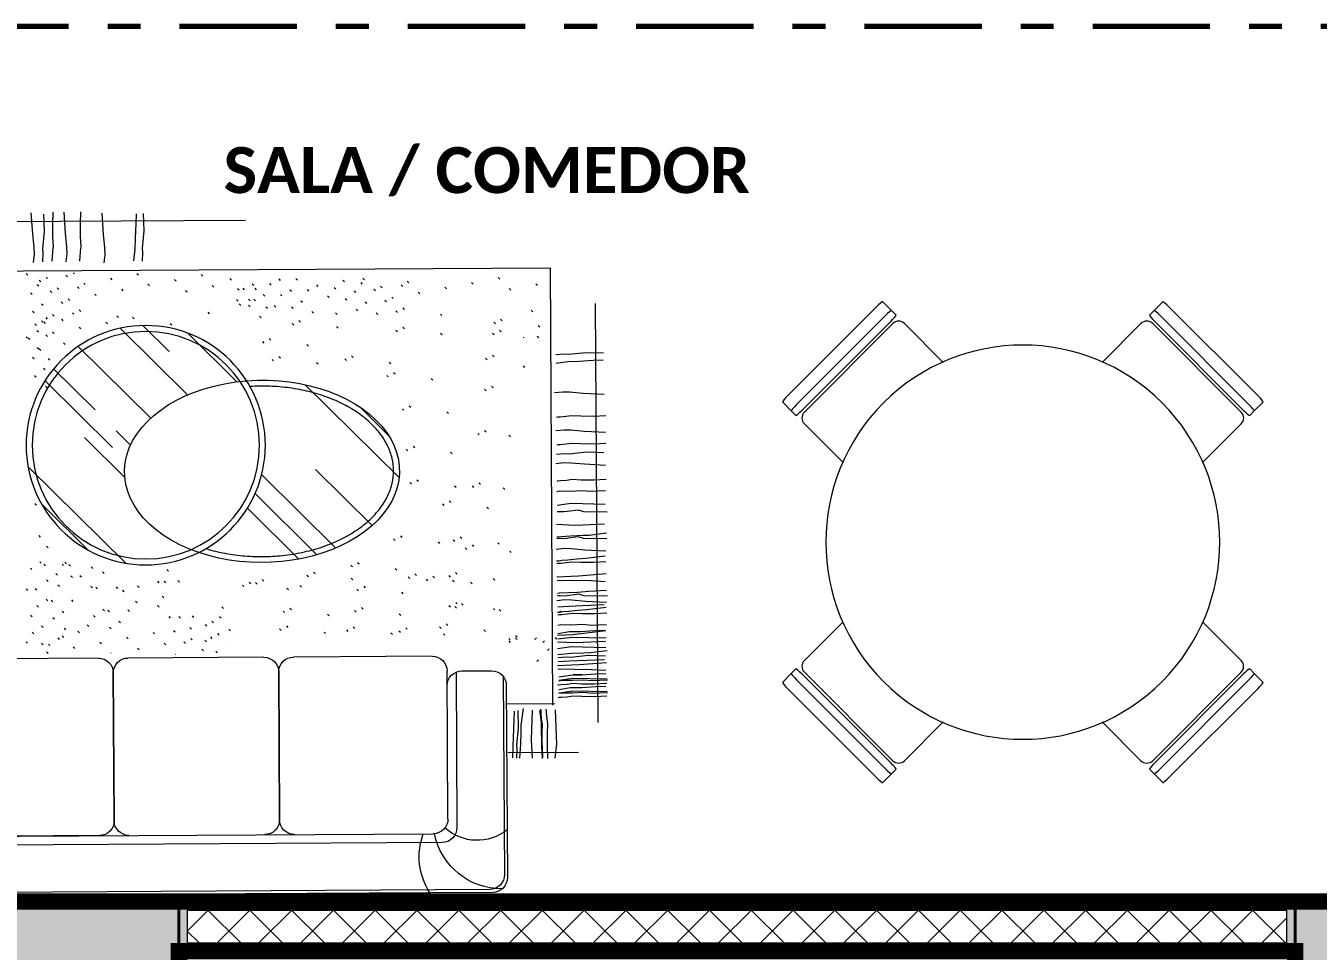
# Model space of a CAD drawing. Header units: metres. Extents: x -144 to 1000, y -717 to 29.
# Drawn here: x 562.195 to 566.131, y -557.42 to -554.603 of the extents above; entities that cross this region are included whole.
import ezdxf

# ---------------------------------------------------------------- set-up
doc = ezdxf.new("R2010")
doc.units = ezdxf.units.M
doc.linetypes.add('basculante modificado', pattern=[0.18, 0.1125, -0.0675])
doc.linetypes.add('Dash Dot 3_16_', pattern=[0.595313, 0.357187, -0.119063, 0, -0.119063])
doc.layers.get('0').update_dxf_attribs({"color": 1})
doc.layers.add('00-MEDICION', color=30, linetype='Continuous')
for name, color, linetype, lineweight in [('A-DETL', 1, 'Continuous', 9), ('A-WALL', 4, 'Continuous', 9), ('G-ANNO-SYMB', 1, 'Continuous', 9), ('G-ANNO-TEXT', 2, 'Continuous', 9), ('G-IMPT', 1, 'Continuous', 9), ('I-FURN', 2, 'Continuous', 9), ('S-COLS', 7, 'Continuous', 9)]:
    doc.layers.add(name, color=color, linetype=linetype, lineweight=lineweight)
doc.layers.add('A-WALL-PATT', color=7, linetype='Continuous', lineweight=35, true_color=0x9c9c9c)
doc.styles.add('Calibri_B', font='calibrib.ttf', dxfattribs={"height": 0.165})

# ---------------------------------------------------------------- blocks, each defined once
blk = doc.blocks.new('JUEGO DE SALA 3 - SALA 3_dwg-332581-Nivel 5')
at = {"layer": 'G-IMPT'}
for p, q in [((-2244.3372, 507.9053), (-2242.9374, 507.9023)), ((-2244.0056, 507.7452), (-2244.0103, 507.7405)), ((-2243.8121, 507.7474), (-2243.8146, 507.7448)), ((-2243.6682, 507.7461), (-2243.673, 507.7413)), ((-2245.2202, 507.7096), (-2245.225, 507.7049)), ((-2245.1056, 507.7285), (-2245.1104, 507.7237)), ((-2245.0245, 507.714), (-2245.0293, 507.7092)), ((-2244.8288, 507.7184), (-2244.8336, 507.7136)), ((-2244.8102, 507.7071), (-2244.815, 507.7023)), ((-2244.7477, 507.7039), (-2244.7525, 507.6991)), ((-2244.6935, 507.7282), (-2244.6982, 507.7234)), ((-2244.6871, 507.7149), (-2244.6919, 507.7101)), ((-2244.6331, 507.7227), (-2244.6379, 507.7179)), ((-2244.552, 507.7082), (-2244.5568, 507.7035)), ((-2244.4899, 507.7276), (-2244.4947, 507.7228)), ((-2244.4374, 507.7271), (-2244.4422, 507.7223)), ((-2244.4088, 507.7131), (-2244.4136, 507.7083)), ((-2244.3563, 507.7126), (-2244.3611, 507.7078)), ((-2244.2886, 507.7286), (-2244.2934, 507.7239)), ((-2244.2347, 507.7075), (-2244.2395, 507.7028)), ((-2244.2013, 507.7409), (-2244.2061, 507.7361)), ((-2244.1202, 507.7264), (-2244.1249, 507.7216)), ((-2244.039, 507.7119), (-2244.0438, 507.7071)), ((-2243.9245, 507.7307), (-2243.9292, 507.726)), ((-2243.8433, 507.7162), (-2243.8481, 507.7115)), ((-2243.8247, 507.705), (-2243.8295, 507.7002)), ((-2243.7891, 507.7405), (-2243.7939, 507.7358)), ((-2243.7288, 507.7351), (-2243.7335, 507.7303)), ((-2243.708, 507.726), (-2243.7128, 507.7213)), ((-2243.7017, 507.7128), (-2243.7065, 507.708)), ((-2245.1391, 507.6952), (-2245.1439, 507.6904)), ((-2244.9434, 507.6995), (-2244.9482, 507.6947)), ((-2244.8623, 507.685), (-2244.8671, 507.6803)), ((-2244.7812, 507.6705), (-2244.786, 507.6658)), ((-2244.7269, 507.6948), (-2244.7317, 507.6901)), ((-2244.6666, 507.6894), (-2244.6714, 507.6846)), ((-2244.6395, 507.667), (-2244.6443, 507.6623)), ((-2244.606, 507.7004), (-2244.6108, 507.6956)), ((-2244.5855, 507.6749), (-2244.5903, 507.6701)), ((-2244.5234, 507.6942), (-2244.5281, 507.6895)), ((-2244.4709, 507.6937), (-2244.4757, 507.689)), ((-2244.4423, 507.6797), (-2244.447, 507.675)), ((-2244.3898, 507.6792), (-2244.3946, 507.6745)), ((-2244.3641, 507.699), (-2244.3689, 507.6942)), ((-2244.3611, 507.6652), (-2244.3659, 507.6605)), ((-2244.3451, 507.6652), (-2244.3499, 507.6604)), ((-2244.3277, 507.6986), (-2244.3324, 507.6938)), ((-2244.3116, 507.6985), (-2244.3164, 507.6937)), ((-2244.3087, 507.6647), (-2244.3135, 507.66)), ((-2244.1536, 507.693), (-2244.1584, 507.6883)), ((-2243.9579, 507.6974), (-2243.9627, 507.6926)), ((-2243.8768, 507.6829), (-2243.8816, 507.6781)), ((-2243.7957, 507.6684), (-2243.8005, 507.6637)), ((-2243.7622, 507.7018), (-2243.767, 507.697)), ((-2243.7415, 507.6927), (-2243.7462, 507.6879)), ((-2243.6811, 507.6873), (-2243.6859, 507.6825)), ((-2245.4051, 506.3735), (-2245.4024, 507.649)), ((-2245.2061, 507.6285), (-2245.2109, 507.6237)), ((-2244.8147, 507.6372), (-2244.8195, 507.6324)), ((-2244.7939, 507.6281), (-2244.7987, 507.6234)), ((-2244.7604, 507.6615), (-2244.7652, 507.6567)), ((-2244.7001, 507.656), (-2244.7049, 507.6513)), ((-2244.673, 507.6337), (-2244.6778, 507.6289)), ((-2244.5379, 507.627), (-2244.5426, 507.6223)), ((-2244.5044, 507.6604), (-2244.5092, 507.6556)), ((-2244.476, 507.6413), (-2244.4808, 507.6366)), ((-2244.4233, 507.6459), (-2244.4281, 507.6411)), ((-2244.398, 507.6424), (-2244.4028, 507.6376)), ((-2244.3453, 507.6469), (-2244.3501, 507.6422)), ((-2244.3165, 507.6512), (-2244.3212, 507.6464)), ((-2244.2206, 507.6264), (-2244.2254, 507.6216)), ((-2243.8292, 507.6351), (-2243.834, 507.6303)), ((-2243.8084, 507.626), (-2243.8132, 507.6213)), ((-2243.7749, 507.6594), (-2243.7797, 507.6546)), ((-2243.7146, 507.6539), (-2243.7194, 507.6492)), ((-2243.6875, 507.6316), (-2243.6923, 507.6268)), ((-2245.1128, 507.6015), (-2245.1175, 507.5967)), ((-2245.092, 507.5925), (-2245.0968, 507.5877)), ((-2244.9293, 507.6183), (-2244.9341, 507.6136)), ((-2244.7336, 507.6227), (-2244.7384, 507.6179)), ((-2244.6098, 507.6232), (-2244.6146, 507.6184)), ((-2244.4986, 507.6002), (-2244.5034, 507.5954)), ((-2244.4778, 507.5911), (-2244.4826, 507.5864)), ((-2244.3787, 507.6136), (-2244.3835, 507.6088)), ((-2244.106, 507.5927), (-2244.1108, 507.5879)), ((-2244.0234, 507.5863), (-2244.1031, 507.5069)), ((-2243.9914, 507.6116), (-2243.9962, 507.6068)), ((-2243.9438, 507.6162), (-2243.9486, 507.6115)), ((-2243.9103, 507.5971), (-2243.9151, 507.5923)), ((-2243.775, 507.6069), (-2243.7797, 507.6021)), ((-2243.7481, 507.6206), (-2243.7529, 507.6158)), ((-2243.7273, 507.6115), (-2243.7321, 507.6068)), ((-2243.721, 507.5983), (-2243.7258, 507.5935)), ((-2243.7146, 507.6014), (-2243.7194, 507.5967)), ((-2243.6938, 507.5924), (-2243.6986, 507.5876)), ((-2245.2274, 507.5826), (-2245.2321, 507.5779)), ((-2245.2238, 507.55), (-2245.2286, 507.5452)), ((-2245.1827, 507.5473), (-2245.1827, 507.5445)), ((-2245.1092, 507.5688), (-2245.114, 507.564)), ((-2245.0884, 507.5598), (-2245.0932, 507.555)), ((-2244.9294, 507.5602), (-2244.9342, 507.5555)), ((-2244.8148, 507.5791), (-2244.8196, 507.5743)), ((-2244.794, 507.57), (-2244.7988, 507.5653)), ((-2244.6132, 507.5813), (-2244.618, 507.5766)), ((-2244.4078, 507.5455), (-2244.4126, 507.5407)), ((-2244.1598, 507.5627), (-2244.309, 507.4141)), ((-2243.9538, 507.5782), (-2244.1583, 507.3745)), ((-2243.8292, 507.5826), (-2243.834, 507.5778)), ((-2243.7481, 507.5681), (-2243.7529, 507.5633)), ((-2243.7273, 507.559), (-2243.7321, 507.5543)), ((-2243.7005, 507.5728), (-2243.7052, 507.568)), ((-2243.6734, 507.5504), (-2243.6782, 507.5457)), ((-2243.667, 507.5536), (-2243.6718, 507.5488)), ((-2244.5224, 507.5267), (-2244.5272, 507.5219)), ((-2244.3871, 507.5365), (-2244.3918, 507.5317)), ((-2243.826, 507.5235), (-2244.046, 507.3044)), ((-2243.7816, 507.5347), (-2243.7864, 507.53)), ((-2243.7069, 507.5171), (-2243.7116, 507.5123)), ((-2243.7005, 507.5202), (-2243.7053, 507.5155)), ((-2245.0876, 507.4925), (-2245.0923, 507.4877)), ((-2245.0668, 507.4834), (-2245.0716, 507.4787)), ((-2244.7733, 507.4727), (-2244.7781, 507.4679)), ((-2244.6587, 507.4916), (-2244.6635, 507.4868)), ((-2244.6379, 507.4825), (-2244.6427, 507.4777)), ((-2244.5516, 507.4722), (-2244.5564, 507.4675)), ((-2244.437, 507.4911), (-2244.4418, 507.4863)), ((-2244.4163, 507.482), (-2244.421, 507.4773)), ((-2243.734, 507.4869), (-2243.7387, 507.4821)), ((-2243.6863, 507.4916), (-2243.6911, 507.4868)), ((-2245.1808, 507.4592), (-2245.1855, 507.4545)), ((-2244.786, 507.441), (-2244.7908, 507.4362)), ((-2244.7652, 507.4319), (-2244.77, 507.4272)), ((-2243.7507, 507.4552), (-2243.8766, 507.3299)), ((-2243.7198, 507.4582), (-2243.7246, 507.4535)), ((-2243.6927, 507.4359), (-2243.6975, 507.4312)), ((-2245.0841, 507.398), (-2245.0889, 507.3933)), ((-2245.0633, 507.389), (-2245.0681, 507.3842)), ((-2244.9006, 507.4221), (-2244.9054, 507.4174)), ((-2244.5169, 507.4046), (-2244.8018, 507.1209)), ((-2243.7244, 507.4194), (-2243.9292, 507.2155)), ((-2243.7262, 507.4026), (-2243.731, 507.3978)), ((-2244.9481, 507.3205), (-2244.9529, 507.3158)), ((-2244.8335, 507.3394), (-2244.8383, 507.3346)), ((-2244.8127, 507.3303), (-2244.8175, 507.3256)), ((-2244.6829, 507.3361), (-2244.7704, 507.2489)), ((-2245.137, 507.2484), (-2245.1418, 507.2437)), ((-2245.0626, 507.2636), (-2245.0674, 507.2588)), ((-2245.0418, 507.2545), (-2245.0466, 507.2498)), ((-2243.9407, 507.266), (-2243.9842, 507.2227)), ((-2243.8438, 507.2464), (-2243.9663, 507.1244)), ((-2244.9592, 507.1971), (-2244.964, 507.1923)), ((-2244.8447, 507.2159), (-2244.8494, 507.2111)), ((-2244.8239, 507.2069), (-2244.8287, 507.2021)), ((-2243.6752, 507.1549), (-2243.9682, 506.8631)), ((-2244.8558, 507.1142), (-2244.8606, 507.1095)), ((-2244.5476, 507.1465), (-2244.7195, 506.9754)), ((-2244.3834, 507.131), (-2244.6083, 506.907)), ((-2245.1192, 507.0886), (-2245.124, 507.0838)), ((-2245.0448, 507.1037), (-2245.0496, 507.099)), ((-2245.024, 507.0947), (-2245.0288, 507.0899)), ((-2244.9704, 507.0954), (-2244.9751, 507.0906)), ((-2244.835, 507.1052), (-2244.8398, 507.1004)), ((-2244.3633, 507.0736), (-2244.5509, 506.8868)), ((-2244.954, 507.049), (-2244.9588, 507.0443)), ((-2244.9333, 507.04), (-2244.938, 507.0352)), ((-2243.713, 507.0437), (-2243.8537, 506.9036)), ((-2243.6925, 507.0463), (-2243.6973, 507.0416)), ((-2245.0686, 507.0302), (-2245.0734, 507.0254)), ((-2244.3398, 507.0293), (-2244.4959, 506.8739)), ((-2245.1016, 506.9213), (-2245.1064, 506.9165)), ((-2244.987, 506.9402), (-2244.9918, 506.9354)), ((-2244.9662, 506.9311), (-2244.971, 506.9263)), ((-2244.9199, 506.9245), (-2244.9246, 506.9198)), ((-2244.8053, 506.9434), (-2244.81, 506.9386)), ((-2244.7845, 506.9343), (-2244.7893, 506.9296)), ((-2243.727, 506.9154), (-2243.7318, 506.9107)), ((-2243.7035, 506.9481), (-2243.7083, 506.9433)), ((-2245.138, 506.896), (-2245.1427, 506.8912)), ((-2245.0234, 506.9148), (-2245.0282, 506.91)), ((-2245.0026, 506.9058), (-2245.0074, 506.901)), ((-2244.7892, 506.8444), (-2244.794, 506.8396)), ((-2244.6746, 506.8632), (-2244.6794, 506.8584)), ((-2244.6538, 506.8542), (-2244.6586, 506.8494)), ((-2244.0933, 506.8433), (-2244.0981, 506.8386)), ((-2243.8977, 506.8368), (-2243.9025, 506.832)), ((-2243.863, 506.8525), (-2243.8678, 506.8477)), ((-2243.7948, 506.8598), (-2243.7996, 506.8551)), ((-2243.783, 506.8665), (-2243.7878, 506.8618)), ((-2243.7744, 506.8612), (-2243.7792, 506.8565)), ((-2243.7186, 506.8611), (-2243.7234, 506.8563)), ((-2243.7062, 506.8686), (-2243.711, 506.8638)), ((-2243.6778, 506.8495), (-2243.6826, 506.8447)), ((-2245.0873, 506.8123), (-2245.092, 506.8075)), ((-2245.0182, 506.8013), (-2245.023, 506.7965)), ((-2244.9727, 506.8312), (-2244.9775, 506.8264)), ((-2244.9637, 506.8084), (-2244.9685, 506.8036)), ((-2244.9519, 506.8221), (-2244.9567, 506.8173)), ((-2244.9036, 506.8201), (-2244.9084, 506.8153)), ((-2244.8829, 506.8111), (-2244.8877, 506.8063)), ((-2244.8491, 506.8273), (-2244.8539, 506.8225)), ((-2244.8283, 506.8182), (-2244.8331, 506.8134)), ((-2244.6548, 506.815), (-2244.6596, 506.8102)), ((-2244.5402, 506.8339), (-2244.545, 506.8291)), ((-2244.5194, 506.8248), (-2244.5242, 506.82)), ((-2244.384, 506.8117), (-2244.3888, 506.807)), ((-2244.3632, 506.8027), (-2244.368, 506.7979)), ((-2244.344, 506.8044), (-2244.3488, 506.7996)), ((-2244.1268, 506.81), (-2244.1316, 506.8052)), ((-2244.0851, 506.8084), (-2244.0899, 506.8036)), ((-2244.0644, 506.8081), (-2244.0692, 506.8033)), ((-2243.8283, 506.8265), (-2243.8331, 506.8217)), ((-2243.8011, 506.825), (-2243.8059, 506.8203)), ((-2243.7614, 506.7976), (-2243.7662, 506.7929)), ((-2243.7551, 506.8324), (-2243.7599, 506.8277)), ((-2243.7267, 506.8134), (-2243.7315, 506.8086)), ((-2244.8075, 506.7718), (-2244.8123, 506.767)), ((-2244.6929, 506.7906), (-2244.6977, 506.7858)), ((-2244.6722, 506.7816), (-2244.6769, 506.7768)), ((-2244.4986, 506.7929), (-2244.5033, 506.7881)), ((-2244.4586, 506.7855), (-2244.4634, 506.7808)), ((-2244.3232, 506.7953), (-2244.328, 506.7906)), ((-2244.0792, 506.7622), (-2244.0839, 506.7574)), ((-2244.004, 506.7939), (-2244.0088, 506.7891)), ((-2243.9577, 506.7807), (-2243.9625, 506.776)), ((-2243.9386, 506.7911), (-2243.9434, 506.7864)), ((-2243.8772, 506.7904), (-2243.882, 506.7856)), ((-2243.8618, 506.7931), (-2243.8665, 506.7884)), ((-2243.692, 506.7874), (-2243.6968, 506.7826)), ((-2243.6649, 506.7859), (-2243.6696, 506.7812)), ((-2245.0875, 506.7215), (-2245.0922, 506.7167)), ((-2244.991, 506.7368), (-2244.9958, 506.732)), ((-2244.9729, 506.7403), (-2244.9777, 506.7356)), ((-2244.9703, 506.7277), (-2244.9751, 506.7229)), ((-2244.9521, 506.7313), (-2244.9569, 506.7265)), ((-2244.6858, 506.7252), (-2244.6906, 506.7204)), ((-2244.4677, 506.7247), (-2244.4725, 506.72)), ((-2244.2607, 506.7291), (-2244.2655, 506.7244)), ((-2244.065, 506.7335), (-2244.0698, 506.7287)), ((-2243.998, 506.7477), (-2244.0028, 506.7429)), ((-2243.9746, 506.7213), (-2243.9794, 506.7165)), ((-2243.9133, 506.7205), (-2243.9181, 506.7158)), ((-2243.8978, 506.7233), (-2243.9026, 506.7186)), ((-2243.8023, 506.752), (-2243.8071, 506.7473)), ((-2243.741, 506.7513), (-2243.7458, 506.7465)), ((-2243.7255, 506.754), (-2243.7303, 506.7493)), ((-2243.6971, 506.735), (-2243.7019, 506.7302)), ((-2245.2946, 506.7078), (-2245.2899, 506.7126)), ((-2245.1056, 506.7179), (-2245.1104, 506.7131)), ((-2244.8004, 506.7064), (-2244.8052, 506.7016)), ((-2244.665, 506.7162), (-2244.6698, 506.7114)), ((-2244.5823, 506.7059), (-2244.5871, 506.7011)), ((-2244.447, 506.7157), (-2244.4518, 506.7109)), ((-2244.2538, 506.7001), (-2244.2586, 506.6953)), ((-2244.2302, 506.6856), (-2244.2349, 506.6808)), ((-2244.1697, 506.7018), (-2244.1744, 506.697)), ((-2244.1295, 506.7001), (-2244.1343, 506.6953)), ((-2244.0985, 506.7001), (-2244.1033, 506.6954)), ((-2243.9468, 506.6872), (-2243.9516, 506.6824)), ((-2243.8694, 506.7043), (-2243.8742, 506.6995)), ((-2243.7745, 506.7179), (-2243.7793, 506.7132)), ((-2243.7461, 506.6989), (-2243.7509, 506.6941)), ((-2243.6779, 506.7062), (-2243.6827, 506.7014)), ((-2245.0585, 506.6561), (-2245.0633, 506.6513)), ((-2244.9439, 506.6749), (-2244.9487, 506.6701)), ((-2244.935, 506.6449), (-2244.9398, 506.6401)), ((-2244.9232, 506.6659), (-2244.9279, 506.6611)), ((-2244.8204, 506.6637), (-2244.8252, 506.659)), ((-2244.7996, 506.6547), (-2244.8044, 506.6499)), ((-2244.7751, 506.6482), (-2244.7799, 506.6434)), ((-2244.6605, 506.667), (-2244.6653, 506.6623)), ((-2244.6397, 506.658), (-2244.6445, 506.6532)), ((-2244.5715, 506.6514), (-2244.5763, 506.6466)), ((-2244.457, 506.6702), (-2244.4617, 506.6655)), ((-2244.4362, 506.6612), (-2244.441, 506.6564)), ((-2244.2816, 506.661), (-2244.2864, 506.6563)), ((-2244.2466, 506.648), (-2244.2513, 506.6432)), ((-2244.2091, 506.6753), (-2244.2138, 506.6705)), ((-2244.163, 506.6668), (-2244.1677, 506.662)), ((-2244.1135, 506.6582), (-2244.1183, 506.6535)), ((-2244.0509, 506.6523), (-2244.0556, 506.6476)), ((-2243.9184, 506.6682), (-2243.9232, 506.6634)), ((-2243.8502, 506.6755), (-2243.855, 506.6707)), ((-2243.8218, 506.6564), (-2243.8266, 506.6517)), ((-2243.7796, 506.6655), (-2243.7843, 506.6608)), ((-2243.774, 506.6422), (-2243.7788, 506.6374)), ((-2243.7114, 506.6729), (-2243.7162, 506.6681)), ((-2243.683, 506.6538), (-2243.6878, 506.6491)), ((-2245.2805, 506.6267), (-2245.2757, 506.6314)), ((-2245.2427, 506.6218), (-2245.2379, 506.617)), ((-2245.2184, 506.6314), (-2245.2136, 506.6266)), ((-2245.1548, 506.639), (-2245.1596, 506.6343)), ((-2245.1548, 506.6318), (-2245.1596, 506.627)), ((-2245.134, 506.63), (-2245.1388, 506.6252)), ((-2245.134, 506.6227), (-2245.1388, 506.618)), ((-2244.28, 506.6146), (-2244.2804, 506.6143)), ((-2244.2255, 506.6376), (-2244.2302, 506.6329)), ((-2244.2082, 506.6276), (-2244.213, 506.6228)), ((-2244.1989, 506.6001), (-2244.2037, 506.5954)), ((-2244.1655, 506.6335), (-2244.1702, 506.6287)), ((-2244.1443, 506.6231), (-2244.1491, 506.6184)), ((-2244.0843, 506.619), (-2244.0891, 506.6142)), ((-2244.0032, 506.6045), (-2244.008, 506.5997)), ((-2243.9697, 506.6378), (-2243.9745, 506.6331)), ((-2243.8886, 506.6233), (-2243.8934, 506.6186)), ((-2243.8075, 506.6088), (-2243.8123, 506.6041)), ((-2243.7603, 506.6368), (-2243.7651, 506.632)), ((-2243.7319, 506.6177), (-2243.7367, 506.6129)), ((-2243.7108, 506.6204), (-2243.7156, 506.6156)), ((-2243.6638, 506.625), (-2243.6685, 506.6203)), ((-2245.2573, 506.5976), (-2245.2525, 506.5928)), ((-2245.224, 506.5641), (-2245.2192, 506.5594)), ((-2244.901, 506.5764), (-2244.478, 506.5755)), ((-2244.388, 506.5753), (-2243.974, 506.5744)), ((-2244.2417, 506.5942), (-2244.2465, 506.5895)), ((-2244.1178, 506.5856), (-2244.1184, 506.5851)), ((-2243.9221, 506.59), (-2243.9232, 506.5889)), ((-2243.884, 506.5742), (-2243.461, 506.5733)), ((-2243.7264, 506.5943), (-2243.7312, 506.5896)), ((-2244.9911, 506.5316), (-2245.0811, 506.5318)), ((-2244.9731, 506.5278), (-2244.9741, 506.0545)), ((-2244.9471, 506.0815), (-2244.9461, 506.5315)), ((-2245.3573, 506.518), (-2245.3298, 506.5196)), ((-2245.1262, 506.4869), (-2245.1274, 505.9019)), ((-2245.1171, 506.5138), (-2245.1184, 505.9108)), ((-2245.2741, 506.4304), (-2245.1263, 506.43)), ((-2245.13, 506.2823), (-2245.3454, 506.2827)), ((-2244.9292, 506.0094), (-2243.4352, 506.0062)), ((-2245.0825, 505.8568), (-2243.2825, 505.8529)), ((-2245.0735, 505.8658), (-2243.2915, 505.8619))]:
    blk.add_line(p, q, dxfattribs=at)
at = {"layer": 'G-IMPT', "flags": 128}
for points in [[(-2244.0252, 507.9273), (-2244.027, 507.8743), (-2244.0216, 507.8214), (-2244.0225, 507.8087), (-2244.0213, 507.7824)], [(-2244.0034, 507.9266), (-2244.003, 507.8965), (-2244.0001, 507.8533), (-2243.9998, 507.819), (-2243.9948, 507.7834)], [(-2243.899, 507.929), (-2243.9029, 507.8651), (-2243.9068, 507.8232), (-2243.9077, 507.8024), (-2243.9052, 507.7779)], [(-2243.8346, 507.933), (-2243.833, 507.8953), (-2243.8335, 507.8567), (-2243.8352, 507.8292), (-2243.8327, 507.8123), (-2243.8315, 507.7945), (-2243.8311, 507.7873), (-2243.8307, 507.7835)], [(-2243.7833, 507.9323), (-2243.7872, 507.8683), (-2243.7911, 507.8264), (-2243.792, 507.8056), (-2243.7895, 507.7811)], [(-2243.7503, 507.9328), (-2243.7487, 507.8951), (-2243.7492, 507.8566), (-2243.7509, 507.829), (-2243.7484, 507.8121), (-2243.7472, 507.7943), (-2243.7468, 507.7871), (-2243.7464, 507.7833)], [(-2243.7219, 507.9266), (-2243.7237, 507.8737), (-2243.7183, 507.8207), (-2243.7192, 507.808), (-2243.718, 507.7818)], [(-2243.6835, 507.931), (-2243.6875, 507.8671), (-2243.6914, 507.8252), (-2243.6923, 507.8044), (-2243.6898, 507.7798)], [(-2245.2681, 506.4258), (-2245.2652, 507.7566), (-2242.9438, 507.7516)], [(-2245.4254, 507.4975), (-2245.3724, 507.499), (-2245.3195, 507.4934), (-2245.3068, 507.4942), (-2245.2805, 507.4929)], [(-2245.4247, 507.4756), (-2245.3947, 507.4751), (-2245.3515, 507.4721), (-2245.3172, 507.4716), (-2245.2816, 507.4664)], [(-2245.4277, 507.3712), (-2245.3637, 507.3749), (-2245.3218, 507.3786), (-2245.301, 507.3794), (-2245.2764, 507.3768)], [(-2245.4319, 507.3068), (-2245.3942, 507.3051), (-2245.3556, 507.3054), (-2245.3281, 507.307), (-2245.3112, 507.3045), (-2245.2934, 507.3032), (-2245.2862, 507.3027), (-2245.2824, 507.3023)], [(-2245.4314, 507.2555), (-2245.3674, 507.2592), (-2245.3255, 507.2629), (-2245.3047, 507.2637), (-2245.2802, 507.2611)], [(-2245.432, 507.2225), (-2245.3944, 507.2208), (-2245.3558, 507.2211), (-2245.3283, 507.2227), (-2245.3113, 507.2202), (-2245.2936, 507.2188), (-2245.2864, 507.2184), (-2245.2825, 507.218)], [(-2245.426, 507.1941), (-2245.3731, 507.1957), (-2245.3201, 507.1901), (-2245.3074, 507.1909), (-2245.2812, 507.1896)], [(-2245.4306, 507.1558), (-2245.3666, 507.1595), (-2245.3247, 507.1632), (-2245.3039, 507.164), (-2245.2793, 507.1614)], [(-2245.4323, 507.1125), (-2245.3946, 507.1107), (-2245.356, 507.1111), (-2245.3285, 507.1127), (-2245.3116, 507.1101), (-2245.2938, 507.1088), (-2245.2866, 507.1084), (-2245.2828, 507.1079)], [(-2245.4307, 507.0778), (-2245.3845, 507.076), (-2245.3587, 507.0785), (-2245.3248, 507.0767), (-2245.2917, 507.0775), (-2245.2824, 507.0758)], [(-2245.4295, 507.0369), (-2245.3253, 507.0397), (-2245.2829, 507.0341)], [(-2245.4348, 507.0134), (-2245.3637, 507.0149), (-2245.3476, 507.0196), (-2245.304, 507.0144), (-2245.2908, 507.0152), (-2245.2828, 507.0148)], [(-2245.4269, 506.977), (-2245.338, 506.9734), (-2245.2812, 506.9758)], [(-2245.434, 506.932), (-2245.3628, 506.9335), (-2245.3467, 506.9381), (-2245.3031, 506.933), (-2245.29, 506.9338), (-2245.2819, 506.9334)], [(-2245.4325, 506.9495), (-2245.3804, 506.9426), (-2245.3605, 506.9421), (-2245.3236, 506.9408), (-2245.2817, 506.9373)], [(-2245.4311, 506.8946), (-2245.3671, 506.8983), (-2245.3252, 506.902), (-2245.3045, 506.9028), (-2245.2799, 506.9002)], [(-2245.4286, 506.8794), (-2245.3702, 506.8725), (-2245.3422, 506.8707), (-2245.3147, 506.8677), (-2245.2965, 506.8664), (-2245.2876, 506.8651), (-2245.2808, 506.8651)], [(-2245.4308, 506.8616), (-2245.3931, 506.8598), (-2245.3545, 506.8602), (-2245.327, 506.8618), (-2245.3101, 506.8592), (-2245.2923, 506.8579), (-2245.2851, 506.8575), (-2245.2813, 506.857)], [(-2245.4312, 506.8253), (-2245.3474, 506.8187), (-2245.2817, 506.816)], [(-2245.4287, 506.8015), (-2245.3862, 506.8039), (-2245.2823, 506.8058)], [(-2245.4354, 506.7574), (-2245.3642, 506.7589), (-2245.3481, 506.7635), (-2245.3045, 506.7583), (-2245.2914, 506.7592), (-2245.2833, 506.7587)], [(-2245.4324, 506.7751), (-2245.3786, 506.7721), (-2245.3439, 506.7694), (-2245.2884, 506.7676), (-2245.2829, 506.7651)], [(-2245.4325, 506.7383), (-2245.3685, 506.742), (-2245.3266, 506.7457), (-2245.3058, 506.7465), (-2245.2813, 506.7439)], [(-2245.431, 506.7231), (-2245.3726, 506.7162), (-2245.3446, 506.7144), (-2245.3171, 506.7114), (-2245.2989, 506.7101), (-2245.29, 506.7088), (-2245.2832, 506.7088)], [(-2245.4255, 506.7307), (-2245.3179, 506.7262), (-2245.2836, 506.7249)], [(-2245.4331, 506.7053), (-2245.3955, 506.7035), (-2245.3569, 506.7039), (-2245.3294, 506.7055), (-2245.3124, 506.7029), (-2245.2947, 506.7016), (-2245.2875, 506.7012), (-2245.2837, 506.7007)], [(-2245.4315, 506.6706), (-2245.3854, 506.6688), (-2245.3595, 506.6713), (-2245.3257, 506.6695), (-2245.2926, 506.6703), (-2245.2833, 506.6686)], [(-2245.4299, 506.6522), (-2245.3291, 506.6405), (-2245.2829, 506.6387)], [(-2245.4265, 506.653), (-2245.3964, 506.6525), (-2245.3532, 506.6494), (-2245.3189, 506.6489), (-2245.2834, 506.6438)], [(-2245.4304, 506.6297), (-2245.3262, 506.6325), (-2245.2838, 506.6269)], [(-2245.4294, 506.6006), (-2245.3252, 506.6034), (-2245.2829, 506.5978)], [(-2245.4287, 506.6191), (-2245.3397, 506.6156), (-2245.283, 506.618)], [(-2245.4342, 506.5916), (-2245.3822, 506.5848), (-2245.3623, 506.5843), (-2245.3254, 506.5829), (-2245.2835, 506.5795)], [(-2245.4284, 506.5751), (-2245.3754, 506.5767), (-2245.3225, 506.5711), (-2245.3098, 506.5719), (-2245.2835, 506.5706)], [(-2245.4258, 506.5641), (-2245.3183, 506.5596), (-2245.284, 506.5583)], [(-2245.4318, 506.5548), (-2245.3479, 506.5483), (-2245.2823, 506.5456)], [(-2245.4293, 506.5311), (-2245.3867, 506.5335), (-2245.2829, 506.5354)], [(-2245.4343, 506.5018), (-2245.3881, 506.5), (-2245.3623, 506.5025), (-2245.3284, 506.5007), (-2245.2954, 506.5015), (-2245.2861, 506.4998)], [(-2245.433, 506.5044), (-2245.3288, 506.5071), (-2245.2865, 506.5015)], [(-2245.432, 506.4917), (-2245.3944, 506.4899), (-2245.3558, 506.4903), (-2245.3283, 506.4919), (-2245.3113, 506.4893), (-2245.2936, 506.488), (-2245.2864, 506.4876), (-2245.2826, 506.4872)], [(-2245.4293, 506.4824), (-2245.3992, 506.482), (-2245.356, 506.4789), (-2245.3217, 506.4784), (-2245.2861, 506.4732)], [(-2245.4292, 506.5208), (-2245.3991, 506.5203), (-2245.3559, 506.5173), (-2245.3216, 506.5168), (-2245.286, 506.5116)], [(-2245.4344, 506.4634), (-2245.3882, 506.4616), (-2245.3624, 506.4641), (-2245.3285, 506.4623), (-2245.2955, 506.4631), (-2245.2862, 506.4614)], [(-2245.4331, 506.466), (-2245.3289, 506.4687), (-2245.2866, 506.4631)], [(-2245.4321, 506.4534), (-2245.3944, 506.4516), (-2245.3559, 506.4519), (-2245.3284, 506.4536), (-2245.3114, 506.451), (-2245.2936, 506.4497), (-2245.2864, 506.4492), (-2245.2826, 506.4488)], [(-2245.275, 506.4119), (-2245.2782, 506.3078), (-2245.2728, 506.2654)], [(-2245.2523, 506.2645), (-2245.2506, 506.3022), (-2245.2509, 506.3407), (-2245.2525, 506.3682), (-2245.25, 506.3852), (-2245.2487, 506.403), (-2245.2482, 506.4102), (-2245.2478, 506.414)], [(-2245.2367, 506.2672), (-2245.2362, 506.2973), (-2245.2331, 506.3405), (-2245.2326, 506.3748), (-2245.2275, 506.4104)], [(-2245.2358, 506.2644), (-2245.234, 506.3021), (-2245.2344, 506.3407), (-2245.236, 506.3682), (-2245.2334, 506.3851), (-2245.2321, 506.4029), (-2245.2317, 506.4101), (-2245.2313, 506.4139)], [(-2245.2045, 506.4111), (-2245.2013, 506.3222), (-2245.204, 506.2654)], [(-2245.177, 506.4166), (-2245.1704, 506.3645), (-2245.17, 506.3446), (-2245.1688, 506.3077), (-2245.1655, 506.2658)], [(-2245.1605, 506.4106), (-2245.1623, 506.3577), (-2245.1569, 506.3047), (-2245.1578, 506.292), (-2245.1566, 506.2658)], [(-2245.1495, 506.4081), (-2245.1455, 506.3005), (-2245.1443, 506.2662)], [(-2243.8852, 506.0342), (-2243.4622, 506.0333), (-2244.9022, 506.0364)]]:
    blk.add_lwpolyline(points, dxfattribs=at)
for points in [[(-2244.4341, 506.0804), (-2244.4331, 506.5304)], [(-2243.9301, 506.0793), (-2243.9291, 506.5293)]]:
    blk.add_lwpolyline(points, close=True, dxfattribs=at)
at = {"layer": 'G-IMPT'}
for radius in [0.3643, 0.3463]:
    blk.add_circle((-2244.0306, 507.2221), radius, dxfattribs=at)
for centre, radius, start, end in [((-2244.9011, 506.5314), 0.045, 89.8775, 179.8775), ((-2244.4781, 506.5305), 0.045, 359.8775, 89.8775), ((-2244.3881, 506.5303), 0.045, 89.8775, 179.8775), ((-2243.9741, 506.5294), 0.045, 359.8775, 89.8775), ((-2243.8841, 506.5292), 0.045, 89.8775, 179.8775), ((-2245.0812, 506.4868), 0.045, 89.8775, 179.8775), ((-2244.9912, 506.4866), 0.045, 359.8775, 89.8775), ((-2245.0364, 506.1617), 0.1461, 231.6093, 312.4955), ((-2244.9291, 506.0544), 0.045, 179.8775, 269.8775), ((-2244.9021, 506.0814), 0.045, 179.8775, 269.8775), ((-2244.9021, 506.0814), 0.045, 179.8775, 269.8775), ((-2244.4791, 506.0805), 0.045, 269.8775, 359.8775), ((-2244.3891, 506.0803), 0.045, 179.8775, 269.8775), ((-2243.9751, 506.0794), 0.045, 269.8775, 359.8775), ((-2243.8851, 506.0792), 0.045, 179.8775, 269.8775), ((-2245.1106, 506.0765), 0.2089, 269.7061, 348.9648), ((-2245.0604, 505.9658), 0.2014, 327.063, 20.4891), ((-2245.0824, 505.9018), 0.045, 179.8775, 269.8775), ((-2245.0734, 505.9108), 0.045, 179.8775, 269.8775)]:
    blk.add_arc(centre, radius, start, end, dxfattribs=at)
for start_param, end_param in [(4.604122, 8.335665), (2.05248, 4.604122)]:
    blk.add_ellipse((-2244.3843, 507.1412), major_axis=(-0.4187, 0.0009), ratio=0.662811, start_param=start_param, end_param=end_param, dxfattribs=at)
blk.add_open_spline([(-2244.2129, 506.9066), (-2244.2179, 506.9051), (-2244.2229, 506.9036), (-2244.2468, 506.897), (-2244.2663, 506.8928), (-2244.306, 506.8863), (-2244.3262, 506.884), (-2244.367, 506.8816), (-2244.3876, 506.8814), (-2244.4285, 506.883), (-2244.4489, 506.8848), (-2244.4889, 506.8905), (-2244.5086, 506.8944), (-2244.5468, 506.904), (-2244.5654, 506.9097), (-2244.6008, 506.923), (-2244.6178, 506.9305), (-2244.6497, 506.9471), (-2244.6646, 506.9561), (-2244.6922, 506.9755), (-2244.7048, 506.9858), (-2244.7274, 507.0075), (-2244.7374, 507.0189), (-2244.7546, 507.0423), (-2244.7618, 507.0543), (-2244.7734, 507.0788), (-2244.7777, 507.0912), (-2244.7835, 507.1163), (-2244.7849, 507.1289), (-2244.785, 507.1541), (-2244.7835, 507.1667), (-2244.7778, 507.1918), (-2244.7735, 507.2042), (-2244.762, 507.2287), (-2244.7548, 507.2407), (-2244.7377, 507.2641), (-2244.7277, 507.2754), (-2244.7052, 507.297), (-2244.6926, 507.3073), (-2244.6651, 507.3267), (-2244.6501, 507.3357), (-2244.6183, 507.3522), (-2244.6014, 507.3597), (-2244.5659, 507.3729), (-2244.5474, 507.3786), (-2244.5092, 507.3882), (-2244.4895, 507.392), (-2244.4495, 507.3976), (-2244.4291, 507.3995), (-2244.3887, 507.401), (-2244.3687, 507.4008), (-2244.3488, 507.3996)], degree=3, knots=[1.133758, 1.133758, 1.133758, 1.133758, 1.174512, 1.174512, 1.325661, 1.325661, 1.47681, 1.47681, 1.627959, 1.627959, 1.779108, 1.779108, 1.930257, 1.930257, 2.081406, 2.081406, 2.232555, 2.232555, 2.383704, 2.383704, 2.534854, 2.534854, 2.686003, 2.686003, 2.837152, 2.837152, 2.988301, 2.988301, 3.13945, 3.13945, 3.290599, 3.290599, 3.441748, 3.441748, 3.592897, 3.592897, 3.744046, 3.744046, 3.895195, 3.895195, 4.046344, 4.046344, 4.197493, 4.197493, 4.348642, 4.348642, 4.499791, 4.499791, 4.65094, 4.65094, 4.798431, 4.798431, 4.798431, 4.798431], dxfattribs=at)
blk = doc.blocks.new('O')
at = {"layer": 'A-WALL-PATT', "lineweight": 5, "true_color": 0x747474}
blk.add_hatch(color=8, dxfattribs=at).paths.add_polyline_path([(567.5028, -494.2937), (570.9027, -494.2937), (570.9027, -494.2687), (567.5028, -494.2688)])
at = {"layer": 'A-WALL-PATT', "true_color": 0x747474}
blk.add_hatch(color=8, dxfattribs=at).paths.add_polyline_path([(567.5028, -494.4187), (570.9027, -494.4187), (570.9027, -494.2937), (570.8777, -494.2937), (570.8777, -494.3937), (567.5277, -494.3937), (567.5277, -494.2937), (567.5028, -494.2939), (567.5028, -494.4185)])
at = {"layer": 'S-COLS', "true_color": 0x5c5c5c}
h = blk.add_hatch(color=251, dxfattribs=at)
h.paths.add_polyline_path([(553.0027, -505.1188), (553.5027, -505.1188), (553.5027, -504.2188), (553.0027, -504.2188), (553.0027, -504.9427)])
h.paths.add_polyline_path([(570.8025, -505.1188), (571.3025, -505.1188), (571.3025, -504.2188), (570.8025, -504.2188), (570.8025, -504.9427)])
h.paths.add_polyline_path([(561.2027, -505.1187), (561.2027, -504.2187), (560.7027, -504.2187), (560.7027, -505.1187)])
h.paths.add_polyline_path([(557.3242, -497.4187), (558.9027, -497.4187), (558.9024, -496.9188), (557.2025, -496.9188), (557.2025, -494.7688), (558.9028, -494.7688), (558.9024, -494.2688), (556.9025, -494.2688), (556.9025, -497.4187), (557.0866, -497.4187)])
h.paths.add_polyline_path([(567.1118, -497.4187), (567.5028, -497.4187), (567.5028, -494.2687), (567.0028, -494.2687), (567.0028, -497.4187)])
h.paths.add_polyline_path([(570.9028, -497.4187), (571.3028, -497.4187), (571.3028, -496.7188), (570.9028, -496.7188), (570.9028, -497.3138)])
h.paths.add_polyline_path([(560.7027, -497.4187), (561.2027, -497.4187), (561.2027, -496.5187), (560.7027, -496.5187), (560.7027, -497.3138)])
h.paths.add_polyline_path([(553.5027, -497.4187), (553.5027, -496.7188), (553.0027, -496.7188), (553.0027, -497.4187), (553.2754, -497.4187)])
h.paths.add_polyline_path([(560.7028, -495.1688), (561.2028, -495.1688), (561.2028, -494.2688), (560.7028, -494.2688), (560.7028, -494.2981)])
h.paths.add_polyline_path([(553.5025, -494.9688), (553.5025, -494.2677), (553.0025, -494.2688), (553.0025, -494.9688), (553.2775, -494.9688)])
h.paths.add_polyline_path([(571.0784, -494.9688), (571.3028, -494.9688), (571.3028, -494.2677), (570.9028, -494.2677), (570.9028, -494.9688), (570.9839, -494.9688)])
h.paths.add_polyline_path([(560.7777, -486.2688), (561.2027, -486.2688), (561.2027, -485.3688), (560.7027, -485.3688), (560.7027, -486.2688)])
h.paths.add_polyline_path([(571.3027, -486.2688), (571.3027, -485.3688), (570.8027, -485.3688), (570.8027, -486.2688), (571.2277, -486.2688)])
h.paths.add_polyline_path([(553.2027, -485.6688), (554.1027, -485.6688), (554.1027, -485.1688), (553.2027, -485.1688), (553.2027, -485.5388)])
at = {"layer": 'A-DETL', "color": 7, "linetype": 'basculante modificado'}
blk.add_line((570.9022, -494.2687), (567.5027, -494.2687), dxfattribs=at)
at = {"layer": 'A-WALL', "lineweight": 35}
for p, q in [((570.9027, -494.2687), (567.5027, -494.2687)), ((567.5027, -494.2687), (567.5027, -494.4187)), ((570.9027, -494.4187), (570.9027, -494.2687)), ((567.5027, -494.4187), (570.9027, -494.4187))]:
    blk.add_line(p, q, dxfattribs=at)
at = {"layer": 'A-WALL'}
for p, q in [((567.5277, -494.2937), (570.8777, -494.2937)), ((567.5277, -494.2937), (567.5277, -494.3937)), ((570.8777, -494.3937), (570.8777, -494.2937)), ((567.5277, -494.3937), (570.8777, -494.3937))]:
    blk.add_line(p, q, dxfattribs=at)
at = {"layer": 'A-WALL-PATT', "color": 1, "lineweight": 5, "true_color": 0xff0000}
for p, q in [((567.5277, -494.3577), (567.5917, -494.2937)), ((567.6911, -494.3937), (567.5911, -494.2937)), ((567.619, -494.3937), (567.719, -494.2937)), ((567.8184, -494.3937), (567.7184, -494.2937)), ((567.7463, -494.3937), (567.8463, -494.2937)), ((567.9457, -494.3937), (567.8457, -494.2937)), ((567.8735, -494.3937), (567.9735, -494.2937)), ((568.073, -494.3937), (567.973, -494.2937)), ((568.0008, -494.3937), (568.1008, -494.2937)), ((568.2003, -494.3937), (568.1003, -494.2937)), ((568.1281, -494.3937), (568.2281, -494.2937)), ((568.3275, -494.3937), (568.2275, -494.2937)), ((568.2554, -494.3937), (568.3554, -494.2937)), ((568.4548, -494.3937), (568.3548, -494.2937)), ((568.3827, -494.3937), (568.4827, -494.2937)), ((568.5821, -494.3937), (568.4821, -494.2937)), ((568.5099, -494.3937), (568.6099, -494.2937)), ((568.7094, -494.3937), (568.6094, -494.2937)), ((568.6372, -494.3937), (568.7372, -494.2937)), ((568.8367, -494.3937), (568.7367, -494.2937)), ((568.7645, -494.3937), (568.8645, -494.2937)), ((568.9639, -494.3937), (568.8639, -494.2937)), ((568.8918, -494.3937), (568.9918, -494.2937)), ((569.0912, -494.3937), (568.9912, -494.2937)), ((569.0191, -494.3937), (569.1191, -494.2937)), ((569.2185, -494.3937), (569.1185, -494.2937)), ((569.1463, -494.3937), (569.2463, -494.2937)), ((569.3458, -494.3937), (569.2458, -494.2937)), ((569.2736, -494.3937), (569.3736, -494.2937)), ((569.4731, -494.3937), (569.3731, -494.2937)), ((569.4009, -494.3937), (569.5009, -494.2937)), ((569.6003, -494.3937), (569.5003, -494.2937)), ((569.5282, -494.3937), (569.6282, -494.2937)), ((569.7276, -494.3937), (569.6276, -494.2937)), ((569.6554, -494.3937), (569.7554, -494.2937)), ((569.8549, -494.3937), (569.7549, -494.2937)), ((569.7827, -494.3937), (569.8827, -494.2937)), ((569.9822, -494.3937), (569.8822, -494.2937)), ((569.91, -494.3937), (570.01, -494.2937)), ((570.1094, -494.3937), (570.0094, -494.2937)), ((570.0373, -494.3937), (570.1373, -494.2937)), ((570.2367, -494.3937), (570.1367, -494.2937)), ((570.1646, -494.3937), (570.2646, -494.2937)), ((570.364, -494.3937), (570.264, -494.2937)), ((570.2918, -494.3937), (570.3918, -494.2937)), ((570.4913, -494.3937), (570.3913, -494.2937)), ((570.4191, -494.3937), (570.5191, -494.2937)), ((570.6186, -494.3937), (570.5186, -494.2937)), ((570.5464, -494.3937), (570.6464, -494.2937)), ((570.7458, -494.3937), (570.6458, -494.2937)), ((570.6737, -494.3937), (570.7737, -494.2937)), ((570.8731, -494.3937), (570.7731, -494.2937)), ((570.801, -494.3937), (570.8777, -494.3169)), ((567.5639, -494.3937), (567.5277, -494.3575))]:
    blk.add_line(p, q, dxfattribs=at)
at = {"layer": 'G-ANNO-SYMB', "linetype": 'Dash Dot 3_16_', "lineweight": 70}
blk.add_line((566.8094, -491.6031), (575.4197, -491.6031), dxfattribs=at)
at = {"layer": 'I-FURN'}
for p, q in [((569.3573, -492.7275), (569.6267, -492.4581)), ((569.6731, -492.4685), (569.6463, -492.4417)), ((569.6872, -492.4826), (569.6731, -492.4685)), ((570.4729, -492.4686), (570.4588, -492.4826)), ((570.4997, -492.4417), (570.4729, -492.4686)), ((570.5192, -492.4581), (570.7886, -492.7275)), ((569.6536, -492.4849), (569.3842, -492.7543)), ((569.4014, -492.7715), (569.6708, -492.5021)), ((570.4752, -492.5022), (570.7446, -492.7716)), ((570.7618, -492.7544), (570.4924, -492.485)), ((569.6771, -492.5084), (569.4077, -492.7778)), ((569.8309, -492.6264), (569.713, -492.5084)), ((570.433, -492.5084), (570.3151, -492.6264)), ((570.7383, -492.7779), (570.4689, -492.5084)), ((569.3409, -492.747), (569.3678, -492.7738)), ((569.3678, -492.7738), (569.3819, -492.7879)), ((570.7641, -492.788), (570.7782, -492.7739)), ((570.7782, -492.7739), (570.805, -492.7471)), ((569.4077, -492.8137), (569.5256, -492.9317)), ((570.6204, -492.9317), (570.7383, -492.8138)), ((569.5256, -493.4158), (569.4076, -493.5337)), ((570.7383, -493.5338), (570.6203, -493.4158)), ((569.3818, -493.5595), (569.3677, -493.5736)), ((569.4076, -493.5697), (569.677, -493.8391)), ((570.4689, -493.8391), (570.7383, -493.5697)), ((570.7782, -493.5737), (570.7641, -493.5596)), ((569.3677, -493.5736), (569.3409, -493.6005)), ((569.3841, -493.5931), (569.6535, -493.8626)), ((569.6708, -493.8453), (569.4014, -493.5759)), ((570.7446, -493.576), (570.4751, -493.8454)), ((570.4924, -493.8626), (570.7618, -493.5932)), ((570.805, -493.6005), (570.7782, -493.5737)), ((569.6267, -493.8894), (569.3573, -493.62)), ((570.7886, -493.62), (570.5192, -493.8894)), ((569.713, -493.8391), (569.8309, -493.7211)), ((570.315, -493.7212), (570.433, -493.8391)), ((569.6462, -493.9058), (569.6731, -493.8789)), ((569.6731, -493.8789), (569.6872, -493.8649)), ((570.4588, -493.8649), (570.4728, -493.879)), ((570.4728, -493.879), (570.4997, -493.9058))]:
    blk.add_line(p, q, dxfattribs=at)
for centre, radius, start, end in [((569.695, -492.5264), 0.0254, 45, 135), ((570.451, -492.5264), 0.0254, 45, 135), ((570.073, -493.1738), 0.6, 315, 135), ((569.4256, -492.7958), 0.0254, 135, 225), ((570.073, -493.1738), 0.6, 135, 315), ((570.7204, -492.7958), 0.0254, 315, 45), ((569.4256, -493.5517), 0.0254, 135, 225), ((570.7203, -493.5517), 0.0254, 315, 45), ((569.695, -493.8211), 0.0254, 225, 315), ((570.4509, -493.8211), 0.0254, 225, 315)]:
    blk.add_arc(centre, radius, start, end, dxfattribs=at)
for centre, major_axis, start_param, end_param in [((569.6283, -492.4596), (0.018, 0.018), 0, 1.570796), ((569.6551, -492.4865), (-0.018, -0.018), 3.141593, 4.712389), ((570.4908, -492.4865), (-0.018, 0.018), 4.712389, 6.283185), ((570.5177, -492.4597), (-0.018, 0.018), 4.712389, 6.283185), ((569.6692, -492.5006), (0.018, 0.018), 4.712389, 6.283185), ((570.4767, -492.5006), (0.018, -0.018), 3.141593, 4.712389), ((569.3589, -492.7291), (-0.018, -0.018), 4.712389, 6.283185), ((570.7871, -492.7291), (0.018, -0.018), 0, 1.570796), ((569.3857, -492.7559), (-0.018, -0.018), 4.712389, 6.283185), ((569.3998, -492.77), (0.018, 0.018), 3.141593, 4.712389), ((570.7462, -492.77), (0.018, -0.018), 4.712389, 6.283185), ((570.7602, -492.7559), (-0.018, 0.018), 3.141593, 4.712389), ((569.3998, -493.5775), (-0.018, 0.018), 4.712389, 6.283185), ((570.7461, -493.5775), (-0.018, -0.018), 3.141593, 4.712389), ((569.3589, -493.6184), (-0.018, 0.018), 0, 1.570796), ((569.3857, -493.5916), (0.018, -0.018), 3.141593, 4.712389), ((570.7602, -493.5916), (0.018, 0.018), 4.712389, 6.283185), ((570.787, -493.6185), (0.018, 0.018), 4.712389, 6.283185), ((569.6692, -493.8469), (-0.018, 0.018), 3.141593, 4.712389), ((570.4767, -493.8469), (-0.018, -0.018), 4.712389, 6.283185), ((569.6551, -493.861), (0.018, -0.018), 4.712389, 6.283185), ((570.4908, -493.861), (0.018, 0.018), 3.141593, 4.712389), ((569.6283, -493.8878), (0.018, -0.018), 4.712389, 6.283185), ((570.5176, -493.8879), (-0.018, -0.018), 0, 1.570796)]:
    blk.add_ellipse(centre, major_axis=major_axis, ratio=0.087156, start_param=start_param, end_param=end_param, dxfattribs=at)
at = {"layer": 'S-COLS', "lineweight": 35}
for p, q in [((567.5028, -494.2687), (567.0028, -494.2687)), ((567.5028, -497.4187), (567.5028, -494.2687)), ((571.3028, -494.2677), (570.9028, -494.2677)), ((570.9028, -494.2677), (570.9028, -494.9688))]:
    blk.add_line(p, q, dxfattribs=at)
at = {"extrusion": (0, 0, -1), "zscale": -0.9999999999999999, "rotation": 359.7961597072193}
blk.add_blockref('JUEGO DE SALA 3 - SALA 3_dwg-332581-Nivel 5', (1674.8102, -1008.081), dxfattribs=at)
at = {"layer": 'G-ANNO-TEXT', "style": 'Calibri_B'}
blk.add_text('SALA / COMEDOR', height=0.14, dxfattribs=at).set_placement((567.6387, -492.1112))

msp = doc.modelspace()

# ---------------------------------------------------------------- linework, layer by layer
at = {"layer": '00-MEDICION', "const_width": 0.05}
for points in [[(560.6614, -555.87), (560.6614, -555.72), (560.9116, -555.72), (560.9116, -557.2689), (566.5115, -557.2689)], [(566.0614, -557.97), (566.0614, -557.4199), (562.6614, -557.4199), (562.6614, -560.2699)]]:
    msp.add_lwpolyline(points, dxfattribs=at)

# ---------------------------------------------------------------- block references
at = {"color": 3}
msp.add_blockref('O', (-4.8414, -63.0012), dxfattribs=at)

doc.saveas('drawing.dxf')
